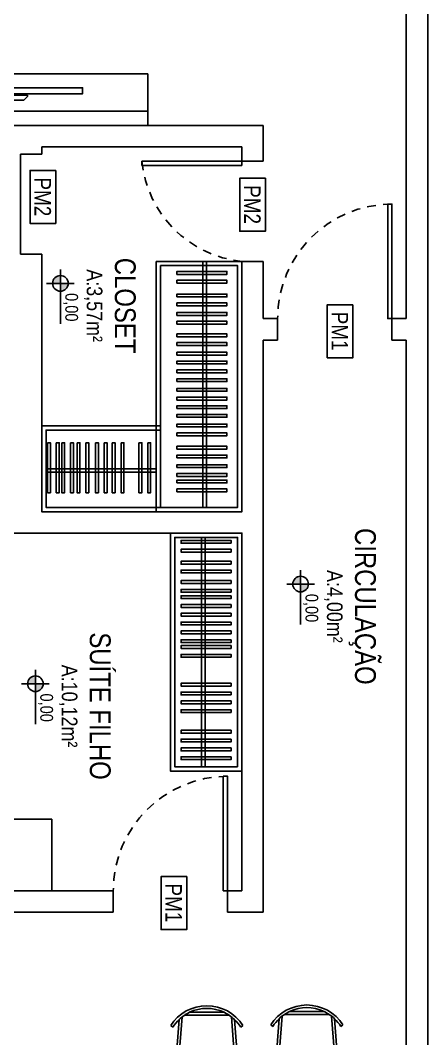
# Model space of a CAD drawing. Header units: millimetres. Extents: x 2993 to 6523, y 1057 to 2221.
# Drawn here: x 3019.3 to 3025, y 1149.06 to 1163.29 of the extents above; entities that cross this region are included whole.
import ezdxf
from ezdxf.enums import TextEntityAlignment as Align

# ---------------------------------------------------------------- set-up
doc = ezdxf.new("R2010")
doc.units = ezdxf.units.MM
doc.linetypes.add('HIDDEN2', pattern=[0.1875, 0.125, -0.0625])
for name, color, linetype in [('AR-MOB', 252, 'Continuous'), ('DIVERSOS', 1, 'Continuous'), ('E-txt-g', 3, 'Continuous')]:
    doc.layers.add(name, color=color, linetype=linetype)
doc.layers.add('E-Txt-W', color=7, linetype='Continuous', lineweight=20)
doc.styles.add('F2', font='ARIALN.TTF')
doc.styles.add('REG60', font='romans.shx', dxfattribs={"width": 0.8, "height": 0.15})
doc.styles.add('REG80', font='romans.shx', dxfattribs={"width": 0.8, "height": 0.2})

# ---------------------------------------------------------------- blocks, each defined once
blk = doc.blocks.new('TXT-AMB75')
at = {"layer": 'E-txt-g', "style": 'REG80', "width": 0.8, "flags": 8}
blk.add_attdef('TXT', text='', height=0.2, dxfattribs=at).set_placement((0.0055, 0.2964), align=Align.CENTER)
at = {"layer": 'E-Txt-W', "style": 'REG60', "width": 0.8, "flags": 8}
blk.add_attdef('TXT', text='', height=0.15, dxfattribs=at).set_placement((0.0055, 0.0271), align=Align.CENTER)
blk = doc.blocks.new('NIVEL')
at = {"layer": 'DIVERSOS'}
h = blk.add_hatch(color=7, dxfattribs=at)
h.paths.add_polyline_path([(0, 0.137, 0.414214), (-0.137, 0), (0, 0)])
h.paths.add_polyline_path([(0, 0), (0, -0.137, 0.414214), (0.137, 0)])
at = {"layer": 'DIVERSOS', "color": 7}
for p, q in [((0, 0.242), (0, -0.242)), ((0.709, 0), (-0.242, 0))]:
    blk.add_line(p, q, dxfattribs=at)
blk.add_circle((0, 0), 0.137, dxfattribs=at)
blk = doc.blocks.new('cadeira3')
at = {"color": 8}
for p, q in [((339.39, -198.51), (363.62, -198.51)), ((332.14, -203.49), (329.22, -240.82)), ((334.29, -201.65), (331.21, -240.97)), ((335.87, -200.51), (367.14, -200.51)), ((368.73, -201.65), (371.8, -240.97)), ((370.88, -203.49), (373.8, -240.82)), ((326.24, -207.76), (327.72, -208.87)), ((376.77, -207.76), (375.3, -208.87)), ((371.3, -241.51), (331.71, -241.51)), ((371.3, -243.51), (331.71, -243.51))]:
    blk.add_line(p, q, dxfattribs=at)
for centre, radius, start, end in [((351.51, -223.91), 29.99, 32.59097, 147.40903), ((351.51, -223.93), 28.15, 115.49352, 133.47386), ((351.51, -223.93), 28.15, 64.50648, 115.49352), ((351.51, -223.93), 28.15, 46.52614, 64.50648), ((351.51, -223.93), 28.15, 133.47386, 147.66894), ((351.51, -223.93), 28.15, 32.33106, 46.52614), ((331.71, -241.01), 2.5, 175.52762, 270), ((331.71, -241.01), 0.5, 175.52762, 270), ((371.3, -241.01), 2.5, 270, 4.47238), ((371.3, -241.01), 0.5, 270, 4.47238)]:
    blk.add_arc(centre, radius, start, end, dxfattribs=at)

msp = doc.modelspace()

# ---------------------------------------------------------------- linework, layer by layer
at = {"layer": 'AR-MOB', "linetype": 'Continuous'}
for p, q in [((3025.003, 1174.123), (3025.003, 1124.123)), ((3025.003, 1173.823), (3025.003, 1124.423)), ((3024.703, 1167.823), (3024.703, 1159.123)), ((3024.703, 1167.823), (3024.703, 1159.123)), ((3022.703, 1161.823), (3014.303, 1161.823)), ((3022.703, 1161.523), (3022.703, 1161.823)), ((3022.403, 1161.523), (3019.603, 1161.523)), ((3019.603, 1161.423), (3019.603, 1161.523)), ((3022.403, 1161.323), (3022.403, 1161.523)), ((3022.703, 1161.323), (3022.703, 1161.523)), ((3019.603, 1161.423), (3019.303, 1161.423)), ((3019.603, 1161.423), (3019.303, 1161.423)), ((3019.603, 1161.423), (3019.303, 1161.423)), ((3022.703, 1161.323), (3022.403, 1161.323)), ((3022.703, 1161.323), (3022.403, 1161.323)), ((3022.703, 1161.323), (3022.403, 1161.323)), ((3019.603, 1160.023), (3019.303, 1160.023)), ((3019.603, 1160.023), (3019.303, 1160.023)), ((3019.603, 1159.123), (3019.603, 1160.023)), ((3021.203, 1156.423), (3021.203, 1159.923)), ((3022.403, 1159.923), (3021.203, 1159.923)), ((3022.403, 1156.423), (3022.403, 1159.923)), ((3022.703, 1159.923), (3022.403, 1159.923)), ((3022.703, 1159.923), (3022.403, 1159.923)), ((3022.703, 1159.923), (3022.403, 1159.923)), ((3022.703, 1159.123), (3022.703, 1159.923)), ((3019.603, 1156.423), (3019.603, 1159.123)), ((3022.703, 1159.123), (3022.903, 1159.123)), ((3022.903, 1159.123), (3022.903, 1158.823)), ((3024.503, 1159.123), (3024.703, 1159.123)), ((3024.503, 1159.123), (3024.503, 1158.823)), ((3024.503, 1159.123), (3024.503, 1158.823)), ((3022.703, 1150.823), (3022.703, 1158.823)), ((3022.703, 1150.823), (3022.703, 1158.823)), ((3022.703, 1150.823), (3022.703, 1158.823)), ((3022.703, 1150.823), (3022.703, 1158.823)), ((3022.703, 1156.423), (3022.703, 1158.823)), ((3022.703, 1158.823), (3022.903, 1158.823)), ((3024.503, 1158.823), (3024.703, 1158.823)), ((3024.703, 1158.823), (3024.703, 1138.623)), ((3024.703, 1158.823), (3024.703, 1138.623)), ((3021.263, 1157.623), (3019.603, 1157.623)), ((3021.908, 1156.483), (3021.858, 1156.483)), ((3022.403, 1156.423), (3019.603, 1156.423)), ((3022.403, 1156.423), (3022.147, 1156.423)), ((3022.703, 1155.923), (3022.703, 1156.423)), ((3022.703, 1155.923), (3022.703, 1156.423)), ((3022.703, 1155.923), (3022.703, 1156.423)), ((3022.703, 1155.923), (3022.703, 1156.423)), ((3022.403, 1156.123), (3019.203, 1156.123)), ((3022.403, 1151.123), (3022.403, 1156.123)), ((3022.403, 1151.123), (3022.403, 1156.123)), ((3022.403, 1151.123), (3022.403, 1156.123)), ((3022.403, 1151.123), (3022.403, 1156.123)), ((3020.603, 1151.123), (3014.303, 1151.123)), ((3020.603, 1151.123), (3019.603, 1151.123)), ((3020.603, 1150.823), (3020.603, 1151.123)), ((3020.603, 1150.823), (3020.603, 1151.123)), ((3020.603, 1150.823), (3020.603, 1151.123)), ((3020.603, 1150.823), (3020.603, 1151.123)), ((3022.403, 1151.123), (3022.203, 1151.123)), ((3022.403, 1151.123), (3022.203, 1151.123)), ((3022.203, 1150.823), (3022.203, 1151.123)), ((3022.203, 1150.823), (3022.203, 1151.123)), ((3022.203, 1150.823), (3022.203, 1151.123)), ((3022.203, 1150.823), (3022.203, 1151.123)), ((3020.603, 1150.823), (3014.003, 1150.823)), ((3022.703, 1150.823), (3022.203, 1150.823))]:
    msp.add_line(p, q, dxfattribs=at)
at = {"layer": 'AR-MOB'}
for p, q in [((3016.737, 1162.546), (3021.088, 1162.546)), ((3021.088, 1161.823), (3021.088, 1162.546)), ((3016.737, 1162.023), (3021.088, 1162.023)), ((3019.303, 1161.423), (3019.303, 1160.023))]:
    msp.add_line(p, q, dxfattribs=at)
at = {"layer": 'AR-MOB', "ltscale": 0.5}
for p, q in [((3021.858, 1159.923), (3021.858, 1156.483)), ((3021.908, 1159.923), (3021.908, 1156.483)), ((3021.203, 1157.023), (3019.663, 1157.023)), ((3021.203, 1156.973), (3019.663, 1156.973)), ((3021.837, 1156.063), (3021.837, 1152.856)), ((3021.887, 1156.063), (3021.887, 1152.856)), ((3018.919, 1152.123), (3019.743, 1152.123)), ((3019.743, 1151.123), (3019.743, 1152.123))]:
    msp.add_line(p, q, dxfattribs=at)
at = {"layer": 'AR-MOB'}
for points in [[(3017.577, 1162.35), (3017.577, 1162.265), (3020.173, 1162.265), (3020.173, 1162.35)], [(3018.376, 1162.245), (3018.376, 1162.228), (3018.427, 1162.177), (3019.35, 1162.177), (3019.402, 1162.228), (3019.402, 1162.245)], [(3022.403, 1161.263), (3022.403, 1161.323), (3021.003, 1161.323), (3021.003, 1161.263)], [(3019.799, 1161.194), (3019.799, 1160.452), (3019.438, 1160.452), (3019.438, 1161.194)], [(3022.733, 1161.085), (3022.733, 1160.344), (3022.373, 1160.344), (3022.373, 1161.085)], [(3024.503, 1159.123), (3024.503, 1160.723), (3024.443, 1160.723), (3024.443, 1159.123)], [(3021.203, 1159.923), (3021.203, 1156.423), (3022.403, 1156.423), (3022.403, 1159.923)], [(3021.263, 1159.863), (3021.263, 1156.483), (3022.343, 1156.483), (3022.343, 1159.863)], [(3023.957, 1159.316), (3023.957, 1158.575), (3023.597, 1158.575), (3023.597, 1159.316)], [(3022.403, 1152.796), (3022.403, 1156.123), (3021.403, 1156.123), (3021.403, 1152.796)], [(3022.343, 1152.856), (3022.343, 1156.063), (3021.463, 1156.063), (3021.463, 1152.856)], [(3022.203, 1151.123), (3022.203, 1152.723), (3022.143, 1152.723), (3022.143, 1151.123)], [(3021.632, 1151.322), (3021.632, 1150.581), (3021.272, 1150.581), (3021.272, 1151.322)]]:
    msp.add_lwpolyline(points, close=True, dxfattribs=at)
at = {"layer": 'AR-MOB', "ltscale": 0.5}
for points in [[(3021.493, 1159.741), (3021.493, 1159.781), (3022.193, 1159.781), (3022.193, 1159.741)], [(3021.493, 1159.618), (3021.493, 1159.658), (3022.193, 1159.658), (3022.193, 1159.618)], [(3021.493, 1159.426), (3021.493, 1159.466), (3022.193, 1159.466), (3022.193, 1159.426)], [(3021.493, 1159.302), (3021.493, 1159.342), (3022.193, 1159.342), (3022.193, 1159.302)], [(3021.493, 1159.168), (3021.493, 1159.208), (3022.193, 1159.208), (3022.193, 1159.168)], [(3021.493, 1159.045), (3021.493, 1159.085), (3022.193, 1159.085), (3022.193, 1159.045)], [(3021.493, 1158.869), (3021.493, 1158.909), (3022.193, 1158.909), (3022.193, 1158.869)], [(3021.493, 1158.746), (3021.493, 1158.786), (3022.193, 1158.786), (3022.193, 1158.746)], [(3021.493, 1158.612), (3021.493, 1158.652), (3022.193, 1158.652), (3022.193, 1158.612)], [(3021.493, 1158.489), (3021.493, 1158.529), (3022.193, 1158.529), (3022.193, 1158.489)], [(3021.493, 1158.364), (3021.493, 1158.404), (3022.193, 1158.404), (3022.193, 1158.364)], [(3021.493, 1158.241), (3021.493, 1158.281), (3022.193, 1158.281), (3022.193, 1158.241)], [(3021.493, 1158.107), (3021.493, 1158.147), (3022.193, 1158.147), (3022.193, 1158.107)], [(3021.493, 1157.984), (3021.493, 1158.024), (3022.193, 1158.024), (3022.193, 1157.984)], [(3021.493, 1157.865), (3021.493, 1157.905), (3022.193, 1157.905), (3022.193, 1157.865)], [(3021.493, 1157.742), (3021.493, 1157.782), (3022.193, 1157.782), (3022.193, 1157.742)], [(3021.493, 1157.608), (3021.493, 1157.648), (3022.193, 1157.648), (3022.193, 1157.608)], [(3021.493, 1157.484), (3021.493, 1157.524), (3022.193, 1157.524), (3022.193, 1157.484)], [(3019.683, 1157.387), (3019.723, 1157.387), (3019.723, 1156.687), (3019.683, 1156.687)], [(3019.806, 1157.387), (3019.846, 1157.387), (3019.846, 1156.687), (3019.806, 1156.687)], [(3019.882, 1157.387), (3019.922, 1157.387), (3019.922, 1156.687), (3019.882, 1156.687)], [(3020.005, 1157.387), (3020.045, 1157.387), (3020.045, 1156.687), (3020.005, 1156.687)], [(3020.097, 1157.387), (3020.137, 1157.387), (3020.137, 1156.687), (3020.097, 1156.687)], [(3020.22, 1157.387), (3020.26, 1157.387), (3020.26, 1156.687), (3020.22, 1156.687)], [(3020.354, 1157.387), (3020.394, 1157.387), (3020.394, 1156.687), (3020.354, 1156.687)], [(3020.477, 1157.387), (3020.517, 1157.387), (3020.517, 1156.687), (3020.477, 1156.687)], [(3020.589, 1157.387), (3020.629, 1157.387), (3020.629, 1156.687), (3020.589, 1156.687)], [(3020.712, 1157.387), (3020.752, 1157.387), (3020.752, 1156.687), (3020.712, 1156.687)], [(3020.963, 1157.387), (3021.003, 1157.387), (3021.003, 1156.687), (3020.963, 1156.687)], [(3021.086, 1157.387), (3021.126, 1157.387), (3021.126, 1156.687), (3021.086, 1156.687)], [(3021.493, 1157.298), (3021.493, 1157.338), (3022.193, 1157.338), (3022.193, 1157.298)], [(3021.493, 1157.175), (3021.493, 1157.215), (3022.193, 1157.215), (3022.193, 1157.175)], [(3021.493, 1157.04), (3021.493, 1157.08), (3022.193, 1157.08), (3022.193, 1157.04)], [(3021.493, 1156.917), (3021.493, 1156.957), (3022.193, 1156.957), (3022.193, 1156.917)], [(3021.493, 1156.825), (3021.493, 1156.865), (3022.193, 1156.865), (3022.193, 1156.825)], [(3021.493, 1156.702), (3021.493, 1156.742), (3022.193, 1156.742), (3022.193, 1156.702)], [(3022.252, 1155.981), (3022.252, 1156.021), (3021.552, 1156.021), (3021.552, 1155.981)], [(3022.252, 1155.857), (3022.252, 1155.897), (3021.552, 1155.897), (3021.552, 1155.857)], [(3022.252, 1155.689), (3022.252, 1155.729), (3021.552, 1155.729), (3021.552, 1155.689)], [(3022.252, 1155.566), (3022.252, 1155.606), (3021.552, 1155.606), (3021.552, 1155.566)], [(3022.252, 1155.42), (3022.252, 1155.46), (3021.552, 1155.46), (3021.552, 1155.42)], [(3022.252, 1155.297), (3022.252, 1155.337), (3021.552, 1155.337), (3021.552, 1155.297)], [(3022.252, 1155.248), (3022.252, 1155.208), (3021.552, 1155.208), (3021.552, 1155.248)], [(3022.252, 1155.125), (3022.252, 1155.085), (3021.552, 1155.085), (3021.552, 1155.125)], [(3022.252, 1155.002), (3022.252, 1154.962), (3021.552, 1154.962), (3021.552, 1155.002)], [(3022.252, 1154.879), (3022.252, 1154.839), (3021.552, 1154.839), (3021.552, 1154.879)], [(3022.252, 1154.756), (3022.252, 1154.716), (3021.552, 1154.716), (3021.552, 1154.756)], [(3022.252, 1154.632), (3022.252, 1154.592), (3021.552, 1154.592), (3021.552, 1154.632)], [(3022.252, 1154.51), (3022.252, 1154.55), (3021.552, 1154.55), (3021.552, 1154.51)], [(3022.252, 1154.387), (3022.252, 1154.427), (3021.552, 1154.427), (3021.552, 1154.387)], [(3022.252, 1153.984), (3022.252, 1154.024), (3021.552, 1154.024), (3021.552, 1153.984)], [(3022.252, 1153.861), (3022.252, 1153.901), (3021.552, 1153.901), (3021.552, 1153.861)], [(3022.252, 1153.738), (3022.252, 1153.778), (3021.552, 1153.778), (3021.552, 1153.738)], [(3022.252, 1153.614), (3022.252, 1153.654), (3021.552, 1153.654), (3021.552, 1153.614)], [(3022.252, 1153.366), (3022.252, 1153.326), (3021.552, 1153.326), (3021.552, 1153.366)], [(3022.252, 1153.243), (3022.252, 1153.203), (3021.552, 1153.203), (3021.552, 1153.243)], [(3022.252, 1153.119), (3022.252, 1153.079), (3021.552, 1153.079), (3021.552, 1153.119)], [(3022.252, 1152.996), (3022.252, 1152.956), (3021.552, 1152.956), (3021.552, 1152.996)]]:
    msp.add_lwpolyline(points, close=True, dxfattribs=at)
at = {"layer": 'AR-MOB'}
for points in [[(3021.263, 1157.623), (3019.603, 1157.623), (3019.603, 1156.423), (3022.403, 1156.423), (3022.403, 1157.623), (3022.403, 1157.675)], [(3021.263, 1157.563), (3019.663, 1157.563), (3019.663, 1156.483), (3022.343, 1156.483), (3022.343, 1157.563)], [(3021.908, 1156.483), (3021.858, 1156.483)]]:
    msp.add_lwpolyline(points, dxfattribs=at)
at = {"layer": 'AR-MOB', "linetype": 'HIDDEN2'}
for centre, radius, start, end in [((3022.564, 1161.484), 1.57, 185.9062, 264.0938), ((3024.503, 1159.123), 1.6, 90, 180), ((3022.203, 1151.123), 1.6, 90, 180)]:
    msp.add_arc(centre, radius, start, end, dxfattribs=at)

# ---------------------------------------------------------------- block references
at = {"layer": 'AR-MOB'}
ref = msp.add_blockref('TXT-AMB75', (3020.192, 1159.312), dxfattribs=dict(at, xscale=1.458, yscale=1.458, zscale=1.458, rotation=270))
ref.add_attrib('TXT', 'CLOSET', dxfattribs={"layer": 'E-txt-g', "color": 2, "height": 0.2916, "rotation": 270, "style": 'F2'}).set_placement((3020.625, 1159.304), align=Align.CENTER)
ref.add_attrib('TXT', 'A:3,57m²', dxfattribs={"layer": 'E-Txt-W', "height": 0.2187, "rotation": 270, "style": 'F2'}).set_placement((3020.232, 1159.304), align=Align.CENTER)
at = {"layer": 'AR-MOB', "linetype": 'Continuous', "xscale": -0.7971733240954236, "yscale": 0.7971733240954236, "zscale": 0.7971733240954236, "rotation": 90}
for p in [(3019.863, 1159.615), (3023.224, 1155.41), (3019.513, 1154.017)]:
    msp.add_blockref('NIVEL', p, dxfattribs=at)
at = {"layer": 'AR-MOB'}
ref = msp.add_blockref('TXT-AMB75', (3023.553, 1155.107), dxfattribs=dict(at, xscale=1.458, yscale=1.458, zscale=1.458, rotation=270))
ref.add_attrib('TXT', 'CIRCULAÇÃO', dxfattribs={"layer": 'E-txt-g', "color": 2, "height": 0.2916, "rotation": 270, "style": 'F2'}).set_placement((3023.986, 1155.099), align=Align.CENTER)
ref.add_attrib('TXT', 'A:4,00m²', dxfattribs={"layer": 'E-Txt-W', "height": 0.2187, "rotation": 270, "style": 'F2'}).set_placement((3023.593, 1155.099), align=Align.CENTER)
ref = msp.add_blockref('TXT-AMB75', (3019.842, 1153.713), dxfattribs=dict(at, xscale=1.458, yscale=1.458, zscale=1.458, rotation=270))
ref.add_attrib('TXT', 'SUÍTE FILHO', dxfattribs={"layer": 'E-txt-g', "color": 2, "height": 0.2916, "rotation": 270, "style": 'F2'}).set_placement((3020.275, 1153.705), align=Align.CENTER)
ref.add_attrib('TXT', 'A:10,12m²', dxfattribs={"layer": 'E-Txt-W', "height": 0.2187, "rotation": 270, "style": 'F2'}).set_placement((3019.882, 1153.705), align=Align.CENTER)
at = {"layer": 'AR-MOB', "xscale": -0.02000000000043656, "yscale": 0.01999999999998181, "zscale": 0.02}
for p in [(3028.942, 1153.394), (3030.342, 1153.404)]:
    msp.add_blockref('cadeira3', p, dxfattribs=at)

# ---------------------------------------------------------------- texts
at = {"layer": 'AR-MOB', "linetype": 'Continuous', "style": 'F2'}
for s, height, p in [('PM2', 0.2308, (3019.731, 1161.096)), ('PM2', 0.2308, (3022.665, 1160.988)), ('0,00', 0.1781, (3020.11, 1159.479)), ('PM1', 0.2308, (3023.889, 1159.219)), ('0,00', 0.1781, (3023.471, 1155.274)), ('0,00', 0.1781, (3019.76, 1153.881)), ('PM1', 0.2308, (3021.564, 1151.225))]:
    msp.add_text(s, height=height, rotation=270, dxfattribs=at).set_placement(p, align=Align.TOP_LEFT)

doc.saveas('drawing.dxf')
